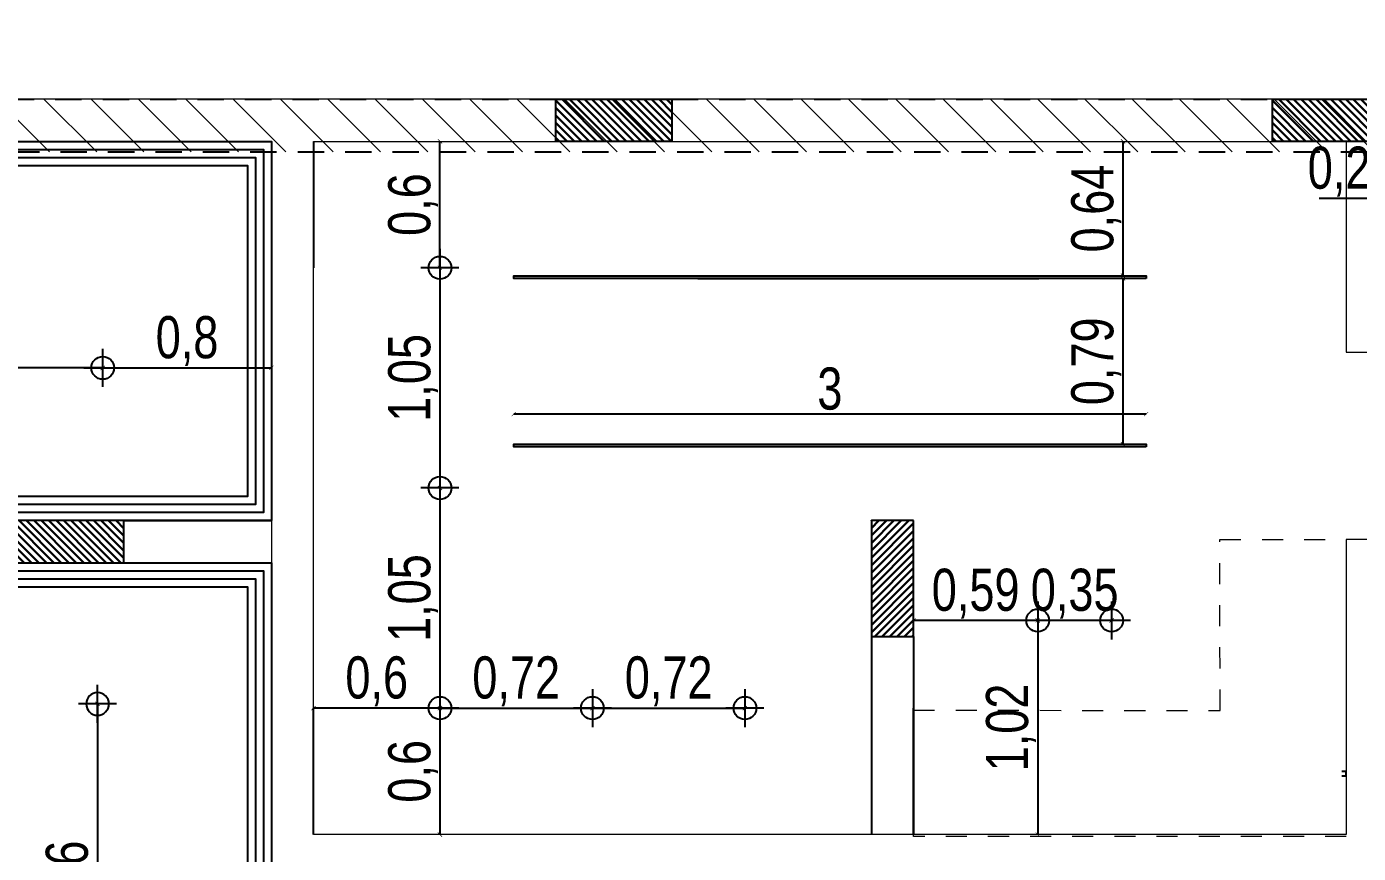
# Model space of a CAD drawing. Header units: inches. Extents: x -279 to 561, y -345 to 342.
# Drawn here: x -215.57 to -209.25, y 98.76 to 102.69 of the extents above; entities that cross this region are included whole.
import ezdxf

# ---------------------------------------------------------------- set-up
doc = ezdxf.new("R2010")
doc.units = ezdxf.units.IN
doc.header["$LTSCALE"] = 0.5
doc.header["$MEASUREMENT"] = 0
doc.linetypes.add('$0$HIDDEN', pattern=[0.375, 0.25, -0.125])
doc.linetypes.add('HIDDEN', pattern=[0.375, 0.25, -0.125])
for name, color, linetype, lineweight in [('.', 14, 'Continuous', 9), ('A-WALL', 113, 'Continuous', 13), ('columns', 5, 'Continuous', 30), ('es.writing', 144, 'Continuous', 9)]:
    doc.layers.add(name, color=color, linetype=linetype, lineweight=lineweight)
for name, color, linetype in [('ceiling', 4, 'Continuous'), ('CEILING FIXTURES LEGENDS$0$E-LTG', 1, 'Continuous'), ('COULMN', 5, 'Continuous'), ('S-DIM', 7, 'Continuous'), ('WAL', 7, 'Continuous')]:
    doc.layers.add(name, color=color, linetype=linetype)
doc.styles.add('ROM', font='AGENCYR.TTF', dxfattribs={"width": 0.8})
doc.styles.get("Standard").update_dxf_attribs({"font": 'arial.ttf'})
doc.dimstyles.new('Copy(9) of ISO-25', dxfattribs={"dimtxt": 0.2, "dimasz": 0.02, "dimexe": 0.05, "dimexo": 0.05, "dimgap": 0.02, "dimtad": 1, "dimtxsty": 'ROM', "dimblk": 'ARCHTICK', "dimcen": 0.03, "dimse1": 1, "dimse2": 1, "dimclrd": 248, "dimclrt": 248, "dimadec": 0, "dimazin": 0, "dimtfac": 1, "dimtmove": 0, "dimatfit": 3, "dimldrblk": 'DOT', "dimfxl": 1, "dimarcsym": 0})
doc.dimstyles.get("Standard").update_dxf_attribs({"dimtxt": 0.18, "dimasz": 0.18, "dimexe": 0.18, "dimexo": 0.0625, "dimgap": 0.09, "dimtad": 0, "dimtih": 1, "dimtoh": 1, "dimzin": 0, "dimdsep": 46, "dimtxsty": 'Standard', "dimcen": 0.09, "dimadec": 0, "dimazin": 0, "dimtfac": 1, "dimtofl": 0, "dimtmove": 0, "dimatfit": 3, "dimfxl": 1, "dimtolj": 1, "dimtzin": 0, "dimarcsym": 0})

# ---------------------------------------------------------------- blocks, each defined once
blk = doc.blocks.new('fbv b')
at = {"layer": '.'}
h = blk.add_hatch(dxfattribs=at)
h.set_pattern_fill('ANSI31', color=8, scale=0.05)
h.set_pattern_definition([(45, (33, 0), (-0.1122532, 0.1122532), [])])
h.paths.add_polyline_path([(1.1274, 9.1587), (-18.8526, 9.1587), (-18.8526, -15.8413), (1.1274, -15.8413)])
h.paths.add_polyline_path([(0.8774, -15.5913), (-18.6026, -15.5913), (-18.6026, 8.9087), (0.8774, 8.9087)], flags=16)
at = {"layer": 'columns'}
h = blk.add_hatch(dxfattribs=at)
h.set_pattern_fill('ANSI31', color=3, scale=0.2, angle=-1260)
h.set_pattern_definition([(224.999999994, (401322.80777, 809069.652344), (0.01767766952786, -0.0176776695315), [])])
h.paths.add_polyline_path([(-18.8526, 0.0587), (-18.6526, 0.0587), (-18.6526, 0.6087), (-18.8526, 0.6087)])
at = {"layer": 'columns', "true_color": 0x105689}
h = blk.add_hatch(dxfattribs=at)
h.set_pattern_fill('ANSI31', color=146, scale=0.2, angle=-1350)
h.set_pattern_definition([(134.999999994, (809036.960978, -401343.304783), (-0.0176776695315, -0.01767766952786), [])])
h.paths.add_polyline_path([(-16.8526, -1.6444), (-16.8526, -1.8444), (-16.3026, -1.8444), (-16.3026, -1.6444)])
at = {"layer": 'columns'}
h = blk.add_hatch(dxfattribs=at)
h.set_pattern_fill('ANSI31', color=3, scale=0.2, angle=-1260)
h.set_pattern_definition([(224.999999994, (401322.80777, 809066.252344), (0.01767766952786, -0.0176776695315), [])])
h.paths.add_polyline_path([(-18.8526, -3.3413), (-18.6526, -3.3413), (-18.6526, -2.7913), (-18.8526, -2.7913)])
at = {"layer": 'columns', "true_color": 0x105689}
h = blk.add_hatch(dxfattribs=at)
h.set_pattern_fill('ANSI31', color=146, scale=0.2, angle=-1260)
h.set_pattern_definition([(224.999999994, (401324.80777, 809047.872344), (0.01767766952786, -0.0176776695315), [])])
h.paths.add_polyline_path([(-16.8526, -5.9413), (-16.6526, -5.9413), (-16.6526, -5.3913), (-16.8526, -5.3913)])
at = {"color": 1, "linetype": '$0$HIDDEN'}
for points in [[(-18.8526, 9.1587), (1.1274, 9.1587), (1.1274, -15.8413), (-18.8526, -15.8413)], [(-18.6026, 8.9087), (0.8774, 8.9087), (0.8774, -15.5913), (-18.6026, -15.5913)]]:
    blk.add_lwpolyline(points, close=True, dxfattribs=at)
at = {"layer": 'COULMN', "color": 3}
for points in [[(-18.8526, 0.6087), (-18.6526, 0.6087), (-18.6526, 0.0587), (-18.8526, 0.0587)], [(-18.8526, -2.7913), (-18.6526, -2.7913), (-18.6526, -3.3413), (-18.8526, -3.3413)]]:
    blk.add_lwpolyline(points, close=True, dxfattribs=at)
at = {"layer": 'COULMN'}
for points in [[(-16.8526, -1.6444), (-16.8526, -1.8444), (-16.3026, -1.8444), (-16.3026, -1.6444)], [(-16.8526, -5.9413), (-16.6526, -5.9413), (-16.6526, -5.3913), (-16.8526, -5.3913)]]:
    blk.add_lwpolyline(points, close=True, dxfattribs=at)
blk = doc.blocks.new('l')
at = {"layer": 'CEILING FIXTURES LEGENDS$0$E-LTG'}
for p, q in [((54.452, -60.4591), (54.452, -60.6391)), ((54.362, -60.5491), (54.542, -60.5491))]:
    blk.add_line(p, q, dxfattribs=at)
blk.add_circle((54.452, -60.5491), 0.0541, dxfattribs=at)
blk = doc.blocks.new('_ArchTick')
at = {"color": 0, "linetype": 'ByBlock', "const_width": 0.15}
blk.add_lwpolyline([(-0.5, -0.5), (0.5, 0.5)], dxfattribs=at)
blk = doc.blocks.new('*D336')
at = {"layer": 'Defpoints', "color": 0, "transparency": 16777216}
for p in [(-216.7113, 101.0665), (-216.7113, 101.0665), (-215.2113, 101.0665)]:
    blk.add_point(p, dxfattribs=at)
at = {"layer": 'WAL', "color": 248, "lineweight": -2, "transparency": 16777216}
blk.add_line((-215.2113, 101.0665), (-216.7113, 101.0665), dxfattribs=at)
at = {"layer": 'WAL', "color": 248, "lineweight": -2, "transparency": 16777216, "xscale": 0.02, "yscale": 0.02, "zscale": 0.02, "rotation": 180}
blk.add_blockref('_ArchTick', (-216.7113, 101.0665), dxfattribs=at)
at = {"layer": 'WAL', "color": 248, "lineweight": -2, "transparency": 16777216, "xscale": 0.02, "yscale": 0.02, "zscale": 0.02}
blk.add_blockref('_ArchTick', (-215.2113, 101.0665), dxfattribs=at)
at = {"layer": 'WAL', "color": 248, "transparency": 16777216, "insert": (-215.9613, 101.1936), "char_height": 0.2, "attachment_point": 5, "style": 'ROM'}
blk.add_mtext('1,5', dxfattribs=at)
blk = doc.blocks.new('_DOT')
at = {"color": 0, "linetype": 'ByBlock'}
blk.add_line((-0.5, 0), (-1, 0), dxfattribs=at)
at = {"color": 0, "linetype": 'ByBlock', "const_width": 0.5}
blk.add_lwpolyline([(-0.25, 0, 1), (0.25, 0, 1)], format="xyb", close=True, dxfattribs=at)
blk = doc.blocks.new('*D337')
at = {"layer": 'Defpoints', "color": 0, "transparency": 16777216}
for p in [(-215.2113, 101.0665), (-214.4114, 101.0665), (-214.4114, 101.0665)]:
    blk.add_point(p, dxfattribs=at)
at = {"layer": 'WAL', "color": 248, "lineweight": -2, "transparency": 16777216}
blk.add_line((-215.2113, 101.0665), (-214.4114, 101.0665), dxfattribs=at)
at = {"layer": 'WAL', "color": 248, "lineweight": -2, "transparency": 16777216, "xscale": 0.02, "yscale": 0.02, "zscale": 0.02, "rotation": 180}
blk.add_blockref('_ArchTick', (-215.2113, 101.0665), dxfattribs=at)
at = {"layer": 'WAL', "color": 248, "lineweight": -2, "transparency": 16777216, "xscale": 0.02, "yscale": 0.02, "zscale": 0.02}
blk.add_blockref('_ArchTick', (-214.4114, 101.0665), dxfattribs=at)
at = {"layer": 'WAL', "color": 248, "transparency": 16777216, "insert": (-214.8113, 101.1936), "char_height": 0.2, "attachment_point": 5, "style": 'ROM'}
blk.add_mtext('0,8', dxfattribs=at)
blk = doc.blocks.new('*D139')
at = {"layer": 'Defpoints', "color": 0, "transparency": 16777216}
for p in [(-215.2361, 99.4715), (-215.2361, 97.8765), (-215.2361, 97.8765)]:
    blk.add_point(p, dxfattribs=at)
at = {"layer": 'WAL', "color": 248, "lineweight": -2, "transparency": 16777216}
blk.add_line((-215.2361, 99.4715), (-215.2361, 97.8765), dxfattribs=at)
at = {"layer": 'WAL', "color": 248, "lineweight": -2, "transparency": 16777216, "xscale": 0.02, "yscale": 0.02, "zscale": 0.02}
for p, rotation in [((-215.2361, 99.4715), 90), ((-215.2361, 97.8765), 270)]:
    blk.add_blockref('_ArchTick', p, dxfattribs=dict(at, rotation=rotation))
at = {"layer": 'WAL', "color": 248, "transparency": 16777216, "insert": (-215.3632, 98.674), "char_height": 0.2, "attachment_point": 5, "rotation": 90, "style": 'ROM'}
blk.add_mtext('1,6', dxfattribs=at)
blk = doc.blocks.new('*D389')
at = {"layer": 'Defpoints', "color": 0, "transparency": 16777216}
for p in [(-209.1114, 101.8711), (-209.1114, 101.8711), (-208.8745, 101.8711)]:
    blk.add_point(p, dxfattribs=at)
at = {"layer": 'WAL', "color": 248, "lineweight": -2, "transparency": 16777216}
for p, q in [((-209.1114, 101.8711), (-209.4404, 101.8711)), ((-208.8745, 101.8711), (-209.1114, 101.8711))]:
    blk.add_line(p, q, dxfattribs=at)
at = {"layer": 'WAL', "color": 248, "lineweight": -2, "transparency": 16777216, "xscale": 0.02, "yscale": 0.02, "zscale": 0.02, "rotation": 180}
blk.add_blockref('_ArchTick', (-209.1114, 101.8711), dxfattribs=at)
at = {"layer": 'WAL', "color": 248, "lineweight": -2, "transparency": 16777216, "xscale": 0.02, "yscale": 0.02, "zscale": 0.02}
blk.add_blockref('_ArchTick', (-208.8745, 101.8711), dxfattribs=at)
at = {"layer": 'WAL', "color": 248, "transparency": 16777216, "insert": (-209.2859, 101.9982), "char_height": 0.2, "attachment_point": 5, "style": 'ROM'}
blk.add_mtext('0,24', dxfattribs=at)
blk = doc.blocks.new('*D394')
at = {"layer": 'Defpoints', "color": 0, "transparency": 16777216}
for p in [(-213.6114, 101.5415), (-213.6114, 100.4965), (-213.6114, 100.4965)]:
    blk.add_point(p, dxfattribs=at)
at = {"layer": 'WAL', "color": 248, "lineweight": -2, "transparency": 16777216}
blk.add_line((-213.6114, 101.5415), (-213.6114, 100.4965), dxfattribs=at)
at = {"layer": 'WAL', "color": 248, "lineweight": -2, "transparency": 16777216, "xscale": 0.02, "yscale": 0.02, "zscale": 0.02}
for p, rotation in [((-213.6114, 101.5415), 90), ((-213.6114, 100.4965), 270)]:
    blk.add_blockref('_ArchTick', p, dxfattribs=dict(at, rotation=rotation))
at = {"layer": 'WAL', "color": 248, "transparency": 16777216, "insert": (-213.7385, 101.019), "char_height": 0.2, "attachment_point": 5, "rotation": 90, "style": 'ROM'}
blk.add_mtext('1,05', dxfattribs=at)
blk = doc.blocks.new('*D395')
at = {"layer": 'Defpoints', "color": 0, "transparency": 16777216}
for p in [(-213.6114, 102.1415), (-213.6114, 102.1415), (-213.6114, 101.5415)]:
    blk.add_point(p, dxfattribs=at)
at = {"layer": 'WAL', "color": 248, "lineweight": -2, "transparency": 16777216}
blk.add_line((-213.6114, 101.5415), (-213.6114, 102.1415), dxfattribs=at)
at = {"layer": 'WAL', "color": 248, "lineweight": -2, "transparency": 16777216, "xscale": 0.02, "yscale": 0.02, "zscale": 0.02}
for p, rotation in [((-213.6114, 102.1415), 90), ((-213.6114, 101.5415), 270)]:
    blk.add_blockref('_ArchTick', p, dxfattribs=dict(at, rotation=rotation))
at = {"layer": 'WAL', "color": 248, "transparency": 16777216, "insert": (-213.7385, 101.8415), "char_height": 0.2, "attachment_point": 5, "rotation": 90, "style": 'ROM'}
blk.add_mtext('0,6', dxfattribs=at)
blk = doc.blocks.new('*D396')
at = {"layer": 'Defpoints', "color": 0, "transparency": 16777216}
for p in [(-213.6114, 100.4965), (-213.6114, 99.4515), (-213.6114, 99.4515)]:
    blk.add_point(p, dxfattribs=at)
at = {"layer": 'WAL', "color": 248, "lineweight": -2, "transparency": 16777216}
blk.add_line((-213.6114, 100.4965), (-213.6114, 99.4515), dxfattribs=at)
at = {"layer": 'WAL', "color": 248, "lineweight": -2, "transparency": 16777216, "xscale": 0.02, "yscale": 0.02, "zscale": 0.02}
for p, rotation in [((-213.6114, 100.4965), 90), ((-213.6114, 99.4515), 270)]:
    blk.add_blockref('_ArchTick', p, dxfattribs=dict(at, rotation=rotation))
at = {"layer": 'WAL', "color": 248, "transparency": 16777216, "insert": (-213.7385, 99.974), "char_height": 0.2, "attachment_point": 5, "rotation": 90, "style": 'ROM'}
blk.add_mtext('1,05', dxfattribs=at)
blk = doc.blocks.new('*D397')
at = {"layer": 'Defpoints', "color": 0, "transparency": 16777216}
for p in [(-213.6114, 99.4515), (-213.6114, 98.8515), (-213.6114, 98.8515)]:
    blk.add_point(p, dxfattribs=at)
at = {"layer": 'WAL', "color": 248, "lineweight": -2, "transparency": 16777216}
blk.add_line((-213.6114, 99.4515), (-213.6114, 98.8515), dxfattribs=at)
at = {"layer": 'WAL', "color": 248, "lineweight": -2, "transparency": 16777216, "xscale": 0.02, "yscale": 0.02, "zscale": 0.02}
for p, rotation in [((-213.6114, 99.4515), 90), ((-213.6114, 98.8515), 270)]:
    blk.add_blockref('_ArchTick', p, dxfattribs=dict(at, rotation=rotation))
at = {"layer": 'WAL', "color": 248, "transparency": 16777216, "insert": (-213.7385, 99.1515), "char_height": 0.2, "attachment_point": 5, "rotation": 90, "style": 'ROM'}
blk.add_mtext('0,6', dxfattribs=at)
blk = doc.blocks.new('*D398')
at = {"layer": 'Defpoints', "color": 0, "transparency": 16777216}
for p in [(-213.6114, 99.4515), (-212.888, 99.4515), (-212.888, 99.4515)]:
    blk.add_point(p, dxfattribs=at)
at = {"layer": 'WAL', "color": 248, "lineweight": -2, "transparency": 16777216}
blk.add_line((-213.6114, 99.4515), (-212.888, 99.4515), dxfattribs=at)
at = {"layer": 'WAL', "color": 248, "lineweight": -2, "transparency": 16777216, "xscale": 0.02, "yscale": 0.02, "zscale": 0.02, "rotation": 180}
blk.add_blockref('_ArchTick', (-213.6114, 99.4515), dxfattribs=at)
at = {"layer": 'WAL', "color": 248, "lineweight": -2, "transparency": 16777216, "xscale": 0.02, "yscale": 0.02, "zscale": 0.02}
blk.add_blockref('_ArchTick', (-212.888, 99.4515), dxfattribs=at)
at = {"layer": 'WAL', "color": 248, "transparency": 16777216, "insert": (-213.2497, 99.5786), "char_height": 0.2, "attachment_point": 5, "style": 'ROM'}
blk.add_mtext('0,72', dxfattribs=at)
blk = doc.blocks.new('*D399')
at = {"layer": 'Defpoints', "color": 0, "transparency": 16777216}
for p in [(-212.888, 99.4515), (-212.1645, 99.4515), (-212.1645, 99.4515)]:
    blk.add_point(p, dxfattribs=at)
at = {"layer": 'WAL', "color": 248, "lineweight": -2, "transparency": 16777216}
blk.add_line((-212.888, 99.4515), (-212.1645, 99.4515), dxfattribs=at)
at = {"layer": 'WAL', "color": 248, "lineweight": -2, "transparency": 16777216, "xscale": 0.02, "yscale": 0.02, "zscale": 0.02, "rotation": 180}
blk.add_blockref('_ArchTick', (-212.888, 99.4515), dxfattribs=at)
at = {"layer": 'WAL', "color": 248, "lineweight": -2, "transparency": 16777216, "xscale": 0.02, "yscale": 0.02, "zscale": 0.02}
blk.add_blockref('_ArchTick', (-212.1645, 99.4515), dxfattribs=at)
at = {"layer": 'WAL', "color": 248, "transparency": 16777216, "insert": (-212.5262, 99.5786), "char_height": 0.2, "attachment_point": 5, "style": 'ROM'}
blk.add_mtext('0,72', dxfattribs=at)
blk = doc.blocks.new('*D400')
at = {"layer": 'Defpoints', "color": 0, "transparency": 16777216}
for p in [(-214.2114, 99.4515), (-214.2114, 99.4515), (-213.6114, 99.4515)]:
    blk.add_point(p, dxfattribs=at)
at = {"layer": 'WAL', "color": 248, "lineweight": -2, "transparency": 16777216}
blk.add_line((-213.6114, 99.4515), (-214.2114, 99.4515), dxfattribs=at)
at = {"layer": 'WAL', "color": 248, "lineweight": -2, "transparency": 16777216, "xscale": 0.02, "yscale": 0.02, "zscale": 0.02, "rotation": 180}
blk.add_blockref('_ArchTick', (-214.2114, 99.4515), dxfattribs=at)
at = {"layer": 'WAL', "color": 248, "lineweight": -2, "transparency": 16777216, "xscale": 0.02, "yscale": 0.02, "zscale": 0.02}
blk.add_blockref('_ArchTick', (-213.6114, 99.4515), dxfattribs=at)
at = {"layer": 'WAL', "color": 248, "transparency": 16777216, "insert": (-213.9114, 99.5786), "char_height": 0.2, "attachment_point": 5, "style": 'ROM'}
blk.add_mtext('0,6', dxfattribs=at)
blk = doc.blocks.new('*D401')
at = {"layer": 'Defpoints', "color": 0, "transparency": 16777216}
for p in [(-210.7751, 99.8677), (-210.7751, 99.8677), (-210.4247, 99.8677)]:
    blk.add_point(p, dxfattribs=at)
at = {"layer": 'WAL', "color": 248, "lineweight": -2, "transparency": 16777216}
blk.add_line((-210.4247, 99.8677), (-210.7751, 99.8677), dxfattribs=at)
at = {"layer": 'WAL', "color": 248, "lineweight": -2, "transparency": 16777216, "xscale": 0.02, "yscale": 0.02, "zscale": 0.02, "rotation": 180}
blk.add_blockref('_ArchTick', (-210.7751, 99.8677), dxfattribs=at)
at = {"layer": 'WAL', "color": 248, "lineweight": -2, "transparency": 16777216, "xscale": 0.02, "yscale": 0.02, "zscale": 0.02}
blk.add_blockref('_ArchTick', (-210.4247, 99.8677), dxfattribs=at)
at = {"layer": 'WAL', "color": 248, "transparency": 16777216, "insert": (-210.5999, 99.9948), "char_height": 0.2, "attachment_point": 5, "style": 'ROM'}
blk.add_mtext('0,35', dxfattribs=at)
blk = doc.blocks.new('*D402')
at = {"layer": 'Defpoints', "color": 0, "transparency": 16777216}
for p in [(-211.3645, 99.8677), (-210.7751, 99.8677), (-211.3645, 99.7915)]:
    blk.add_point(p, dxfattribs=at)
at = {"layer": 'WAL', "color": 248, "lineweight": -2, "transparency": 16777216}
blk.add_line((-210.7751, 99.8677), (-211.3645, 99.8677), dxfattribs=at)
at = {"layer": 'WAL', "color": 248, "lineweight": -2, "transparency": 16777216, "xscale": 0.02, "yscale": 0.02, "zscale": 0.02, "rotation": 180}
blk.add_blockref('_ArchTick', (-211.3645, 99.8677), dxfattribs=at)
at = {"layer": 'WAL', "color": 248, "lineweight": -2, "transparency": 16777216, "xscale": 0.02, "yscale": 0.02, "zscale": 0.02}
blk.add_blockref('_ArchTick', (-210.7751, 99.8677), dxfattribs=at)
at = {"layer": 'WAL', "color": 248, "transparency": 16777216, "insert": (-211.0698, 99.9948), "char_height": 0.2, "attachment_point": 5, "style": 'ROM'}
blk.add_mtext('0,59', dxfattribs=at)
blk = doc.blocks.new('*D403')
at = {"layer": 'Defpoints', "color": 0, "transparency": 16777216}
for p in [(-210.7751, 99.8677), (-210.7751, 98.8515), (-210.7751, 98.8515)]:
    blk.add_point(p, dxfattribs=at)
at = {"layer": 'WAL', "color": 248, "lineweight": -2, "transparency": 16777216}
blk.add_line((-210.7751, 99.8677), (-210.7751, 98.8515), dxfattribs=at)
at = {"layer": 'WAL', "color": 248, "lineweight": -2, "transparency": 16777216, "xscale": 0.02, "yscale": 0.02, "zscale": 0.02}
for p, rotation in [((-210.7751, 99.8677), 90), ((-210.7751, 98.8515), 270)]:
    blk.add_blockref('_ArchTick', p, dxfattribs=dict(at, rotation=rotation))
at = {"layer": 'WAL', "color": 248, "transparency": 16777216, "insert": (-210.9021, 99.3596), "char_height": 0.2, "attachment_point": 5, "rotation": 90, "style": 'ROM'}
blk.add_mtext('1,02', dxfattribs=at)
blk = doc.blocks.new('*D404')
at = {"layer": 'Defpoints', "color": 0, "transparency": 16777216}
for p in [(-211.6875, 102.1415), (-211.6875, 101.5039), (-210.3707, 101.5039)]:
    blk.add_point(p, dxfattribs=at)
at = {"layer": 'WAL', "color": 248, "lineweight": -2, "transparency": 16777216}
blk.add_line((-210.3707, 102.1415), (-210.3707, 101.5039), dxfattribs=at)
at = {"layer": 'WAL', "color": 248, "lineweight": -2, "transparency": 16777216, "xscale": 0.02, "yscale": 0.02, "zscale": 0.02}
for p, rotation in [((-210.3707, 102.1415), 90), ((-210.3707, 101.5039), 270)]:
    blk.add_blockref('_ArchTick', p, dxfattribs=dict(at, rotation=rotation))
at = {"layer": 'WAL', "color": 248, "transparency": 16777216, "insert": (-210.4978, 101.8227), "char_height": 0.2, "attachment_point": 5, "rotation": 90, "style": 'ROM'}
blk.add_mtext('0,64', dxfattribs=at)
blk = doc.blocks.new('*D405')
at = {"layer": 'Defpoints', "color": 0, "transparency": 16777216}
for p in [(-211.8393, 101.4915), (-211.8393, 100.7039), (-210.3707, 100.7039)]:
    blk.add_point(p, dxfattribs=at)
at = {"layer": 'WAL', "color": 248, "lineweight": -2, "transparency": 16777216}
blk.add_line((-210.3707, 101.4915), (-210.3707, 100.7039), dxfattribs=at)
at = {"layer": 'WAL', "color": 248, "lineweight": -2, "transparency": 16777216, "xscale": 0.02, "yscale": 0.02, "zscale": 0.02}
for p, rotation in [((-210.3707, 101.4915), 90), ((-210.3707, 100.7039), 270)]:
    blk.add_blockref('_ArchTick', p, dxfattribs=dict(at, rotation=rotation))
at = {"layer": 'WAL', "color": 248, "transparency": 16777216, "insert": (-210.4978, 101.0977), "char_height": 0.2, "attachment_point": 5, "rotation": 90, "style": 'ROM'}
blk.add_mtext('0,79', dxfattribs=at)
blk = doc.blocks.new('*D175')
at = {"layer": 'Defpoints', "color": 0, "transparency": 16777216}
for p in [(-213.2614, 101.0042), (-210.2614, 101.0042), (-213.2614, 100.8471)]:
    blk.add_point(p, dxfattribs=at)
at = {"layer": 'WAL', "color": 248, "lineweight": -2, "transparency": 16777216}
blk.add_line((-210.2614, 100.8471), (-213.2614, 100.8471), dxfattribs=at)
at = {"layer": 'WAL', "color": 248, "lineweight": -2, "transparency": 16777216, "xscale": 0.02, "yscale": 0.02, "zscale": 0.02, "rotation": 180}
blk.add_blockref('_ArchTick', (-213.2614, 100.8471), dxfattribs=at)
at = {"layer": 'WAL', "color": 248, "lineweight": -2, "transparency": 16777216, "xscale": 0.02, "yscale": 0.02, "zscale": 0.02}
blk.add_blockref('_ArchTick', (-210.2614, 100.8471), dxfattribs=at)
at = {"layer": 'WAL', "color": 248, "transparency": 16777216, "insert": (-211.7614, 100.9671), "char_height": 0.2, "attachment_point": 5, "style": 'ROM'}
blk.add_mtext('3', dxfattribs=at)
blk = doc.blocks.new('*D1071')
at = {"color": 0, "linetype": 'ByBlock', "lineweight": -2, "transparency": 16777216}
for p, q in [((558.6522, 342.2788), (558.6522, 342.4729)), ((560.6522, 342.2788), (560.6522, 342.4729)), ((558.8322, 342.2929), (559.1722, 342.2929)), ((560.4722, 342.2929), (560.1322, 342.2929))]:
    blk.add_line(p, q, dxfattribs=at)
at = {"color": 0, "linetype": 'ByBlock', "transparency": 16777216}
for points in [[(558.8322, 342.3229), (558.8322, 342.2629), (558.6522, 342.2929)], [(560.4722, 342.3229), (560.4722, 342.2629), (560.6522, 342.2929)]]:
    blk.add_solid(points, dxfattribs=at)
at = {"layer": 'Defpoints', "color": 0, "linetype": 'ByBlock', "transparency": 16777216}
for p in [(560.6522, 342.2929), (558.6522, 342.2163), (560.6522, 342.2163)]:
    blk.add_point(p, dxfattribs=at)
at = {"layer": 'Defpoints', "color": 0, "ltscale": 0.5, "transparency": 16777216}
for p in [(-209.5, -305.36), (-209.5, -305.81), (-209.5, -305.81)]:
    blk.add_point(p, dxfattribs=at)
at = {"layer": 'S-DIM', "color": 0, "lineweight": -2, "ltscale": 0.5, "transparency": 16777216}
for p, q in [((-209.5, -305.18), (-209.5, -305)), ((-209.5625, -305.36), (-209.68, -305.36)), ((-209.5625, -305.81), (-209.68, -305.81)), ((-209.5, -305.99), (-209.5, -306.17))]:
    blk.add_line(p, q, dxfattribs=at)
at = {"layer": 'S-DIM', "color": 0, "ltscale": 0.5, "transparency": 16777216}
for points in [[(-209.53, -305.18), (-209.47, -305.18), (-209.5, -305.36)], [(-209.53, -305.99), (-209.47, -305.99), (-209.5, -305.81)]]:
    blk.add_solid(points, dxfattribs=at)
at = {"color": 0, "linetype": 'ByBlock', "transparency": 16777216, "insert": (559.6522, 342.2929), "char_height": 0.18, "attachment_point": 5}
blk.add_mtext('\\A1;2.0000', dxfattribs=at)
at = {"layer": 'S-DIM', "color": 0, "ltscale": 0.5, "transparency": 16777216, "insert": (-209.5, -305.585), "char_height": 0.18, "attachment_point": 5}
blk.add_mtext('\\A1;0.45', dxfattribs=at)

msp = doc.modelspace()

# ---------------------------------------------------------------- linework, layer by layer
for p, q in [((-214.2114, 102.1415), (-214.2114, 101.5415)), ((-212.388, 101.4915), (-210.7707, 101.4915)), ((-215.1114, 100.3415), (-214.4114, 100.3415)), ((-215.1114, 100.1415), (-214.4114, 100.1415)), ((-211.5645, 99.7915), (-211.5645, 98.8515)), ((-211.3645, 99.7915), (-211.3645, 98.8515)), ((-214.2114, 98.8515), (-214.2114, 99.4515)), ((-211.3645, 98.8515), (-211.3645, 99.4515))]:
    msp.add_line(p, q)
msp.add_lwpolyline([(-214.1864, 94.6515), (-206.4114, 94.6515), (-206.4114, 82.5615), (-215.1114, 82.5615), (-215.1114, 84.5615), (-215.6614, 84.5615), (-215.6614, 82.5615), (-217.4136, 82.5615), (-217.4136, 84.3615), (-219.5636, 84.3615), (-219.5636, 82.5615), (-225.3614, 82.5615), (-225.3614, 102.1415), (-214.4114, 102.1415), (-214.4114, 100.3415), (-215.6614, 100.3415), (-215.6614, 100.1415), (-214.4114, 100.1415), (-214.4114, 96.0576), (-215.6614, 96.0576), (-215.6614, 95.5076), (-214.4114, 95.5076), (-214.4114, 94.8515)])
for points in [[(-210.2614, 101.4915), (-213.2614, 101.4915), (-213.2614, 101.5039), (-210.2614, 101.5039)], [(-210.2614, 100.6915), (-213.2614, 100.6915), (-213.2614, 100.7039), (-210.2614, 100.7039)]]:
    msp.add_lwpolyline(points, close=True)
at = {"color": 250, "linetype": 'Continuous', "ltscale": 0.3}
msp.add_lwpolyline([(-209.3328, 99.1309), (-209.3114, 99.1309), (-209.3114, 99.1509), (-209.3328, 99.1509)], dxfattribs=at)
at = {"layer": 'A-WALL', "color": 7}
for p, q in [((-200.5614, 102.3415), (-225.5614, 102.3415)), ((-225.3614, 102.1415), (-214.4114, 102.1415)), ((-214.4114, 102.1415), (-214.4114, 101.1015)), ((-214.2114, 102.1415), (-209.3114, 102.1415)), ((-214.2114, 98.8515), (-214.2114, 102.1415)), ((-209.3114, 102.1415), (-209.3114, 101.1415)), ((-214.4114, 101.1015), (-214.4114, 94.6515)), ((-209.3114, 101.1415), (-209.1114, 101.1415)), ((-207.8114, 100.2515), (-209.3114, 100.2515)), ((-209.3114, 100.2515), (-209.3114, 98.8515)), ((-209.3114, 98.8515), (-214.2114, 98.8515))]:
    msp.add_line(p, q, dxfattribs=at)
at = {"layer": 'ceiling'}
for points in [[(-214.1864, 94.6136), (-206.4493, 94.6136), (-206.4493, 82.5995), (-215.0735, 82.5995), (-215.0735, 84.5995), (-215.6993, 84.5995), (-215.6993, 82.5995), (-217.3757, 82.5995), (-217.3757, 84.3995), (-219.6015, 84.3995), (-219.6015, 82.5995), (-225.3235, 82.5995), (-225.3235, 102.1036), (-214.4493, 102.1036), (-214.4493, 100.3795), (-215.6993, 100.3795), (-215.6993, 100.1036), (-214.4493, 100.1036), (-214.4493, 96.0955), (-215.6993, 96.0955), (-215.6993, 95.4697), (-214.4493, 95.4697), (-214.4493, 94.8515)], [(-214.1864, 94.5757), (-206.4872, 94.5757), (-206.4872, 82.6374), (-215.0356, 82.6374), (-215.0356, 84.6374), (-215.7372, 84.6374), (-215.7372, 82.6374), (-217.3378, 82.6374), (-217.3378, 84.4374), (-219.6394, 84.4374), (-219.6394, 82.6374), (-225.2856, 82.6374), (-225.2856, 102.0657), (-214.4872, 102.0657), (-214.4872, 100.4174), (-215.7372, 100.4174), (-215.7372, 100.0657), (-214.4872, 100.0657), (-214.4872, 96.1334), (-215.7372, 96.1334), (-215.7372, 95.4318), (-214.4872, 95.4318), (-214.4872, 94.8515)], [(-214.1864, 94.5378), (-206.5251, 94.5378), (-206.5251, 82.6753), (-214.9977, 82.6753), (-214.9977, 84.6753), (-215.7751, 84.6753), (-215.7751, 82.6753), (-217.2999, 82.6753), (-217.2999, 84.4753), (-219.6773, 84.4753), (-219.6773, 82.6753), (-225.2477, 82.6753), (-225.2477, 102.0278), (-214.5251, 102.0278), (-214.5251, 100.4553), (-215.7751, 100.4553), (-215.7751, 100.0278), (-214.5251, 100.0278), (-214.5251, 96.1713), (-215.7751, 96.1713), (-215.7751, 95.3939), (-214.5251, 95.3939), (-214.5251, 94.8515)]]:
    msp.add_lwpolyline(points, dxfattribs=at)
at = {"layer": 'es.writing', "color": 18, "linetype": 'HIDDEN', "lineweight": 5, "ltscale": 0.08, "true_color": 0x000000}
for points in [[(-209.9102, 99.4403), (-209.9102, 99.4403), (-209.9108, 100.2515), (-209.312, 100.2515), (-209.3114, 99.4403)], [(-209.3114, 99.4403), (-209.3114, 98.8415), (-211.3645, 98.8429), (-211.3645, 99.4417), (-209.9102, 99.4403)]]:
    msp.add_lwpolyline(points, dxfattribs=at)

# ---------------------------------------------------------------- block references
at = {"layer": 'ceiling'}
for p, rotation in [((-153.0623, 155.9935), 270), ((-275.7604, 46.6145), 90), ((-153.0623, 154.9485), 270), ((-150.226, 154.3197), 270), ((-149.8756, 154.3197), 270), ((-153.0623, 153.9035), 270), ((-152.3389, 153.9035), 270), ((-151.6154, 153.9035), 270)]:
    msp.add_blockref('l', p, dxfattribs=dict(at, rotation=rotation))
at = {"layer": 'ceiling', "xscale": -1, "rotation": 270}
msp.add_blockref('l', (-154.687, 45.0195), dxfattribs=at)
at = {"layer": 'WAL', "rotation": 270}
msp.add_blockref('fbv b', (-209.7201, 83.4889), dxfattribs=at)

# ---------------------------------------------------------------- dimensions: what is measured, and where the dimension line sits
at = {"layer": 'S-DIM', "ltscale": 0.5}
dim = msp.add_linear_dim(base=(-209.5, -305.81), p1=(-209.5, -305.36), p2=(-209.5, -305.81), angle=90, dimstyle='Standard', dxfattribs=at)
dim.commit()
dim.dimension.update_dxf_attribs({"geometry": '*D1071', "text_midpoint": (-209.5, -305.585)})
at = {"layer": 'WAL'}
for base, p1, p2, picture, middle in [((-213.6114, 102.1415), (-213.6114, 101.5415), (-213.6114, 102.1415), '*D395', (-213.7385, 101.8415)), ((-210.3707, 101.5039), (-211.6875, 102.1415), (-211.6875, 101.5039), '*D404', (-210.4978, 101.8227)), ((-213.611392769, 100.4965391527), (-213.611392769, 101.5415391527), (-213.611392769, 100.4965391527), '*D394', (-213.7384673388, 101.0190391527)), ((-210.3707, 100.7039), (-211.8393, 101.4915), (-211.8393, 100.7039), '*D405', (-210.4978, 101.0977)), ((-213.611392769, 99.4515391527), (-213.611392769, 100.4965391527), (-213.611392769, 99.4515391527), '*D396', (-213.7384673388, 99.9740391527)), ((-210.7751, 98.8515), (-210.7751, 99.8677), (-210.7751, 98.8515), '*D403', (-210.9021, 99.3596)), ((-215.2361470804, 97.8765391527), (-215.2361470804, 99.4715391527), (-215.2361470804, 97.8765391527), '*D139', (-215.3632216502, 98.6740391527)), ((-213.6114, 98.8515), (-213.6114, 99.4515), (-213.6114, 98.8515), '*D397', (-213.7385, 99.1515))]:
    dim = msp.add_linear_dim(base=base, p1=p1, p2=p2, angle=90, dimstyle='Copy(9) of ISO-25', dxfattribs=at)
    dim.commit()
    dim.dimension.update_dxf_attribs({"geometry": picture, "text_midpoint": middle})
for base, p1, p2, picture, middle in [((-209.1114, 101.8711), (-208.8745, 101.8711), (-209.1114, 101.8711), '*D389', (-209.2859, 101.9982)), ((-216.7113, 101.0665), (-215.2113, 101.0665), (-216.7113, 101.0665), '*D336', (-215.9613, 101.1936)), ((-214.4114, 101.0665), (-215.2113, 101.0665), (-214.4114, 101.0665), '*D337', (-214.8113, 101.1936)), ((-213.2614, 100.8471), (-210.2614, 101.0042), (-213.2614, 101.0042), '*D175', (-211.7614, 100.9671)), ((-211.3645, 99.8677), (-210.7751, 99.8677), (-211.3645, 99.7915), '*D402', (-211.0698, 99.9948)), ((-210.7751, 99.8677), (-210.4247, 99.8677), (-210.7751, 99.8677), '*D401', (-210.5999, 99.9948)), ((-214.2114, 99.4515), (-213.6114, 99.4515), (-214.2114, 99.4515), '*D400', (-213.9114, 99.5786)), ((-212.888, 99.4515), (-213.6114, 99.4515), (-212.888, 99.4515), '*D398', (-213.2497, 99.5786)), ((-212.1645, 99.4515), (-212.888, 99.4515), (-212.1645, 99.4515), '*D399', (-212.5262, 99.5786))]:
    dim = msp.add_linear_dim(base=base, p1=p1, p2=p2, dimstyle='Copy(9) of ISO-25', dxfattribs=at)
    dim.commit()
    dim.dimension.update_dxf_attribs({"geometry": picture, "text_midpoint": middle})

doc.saveas('drawing.dxf')
